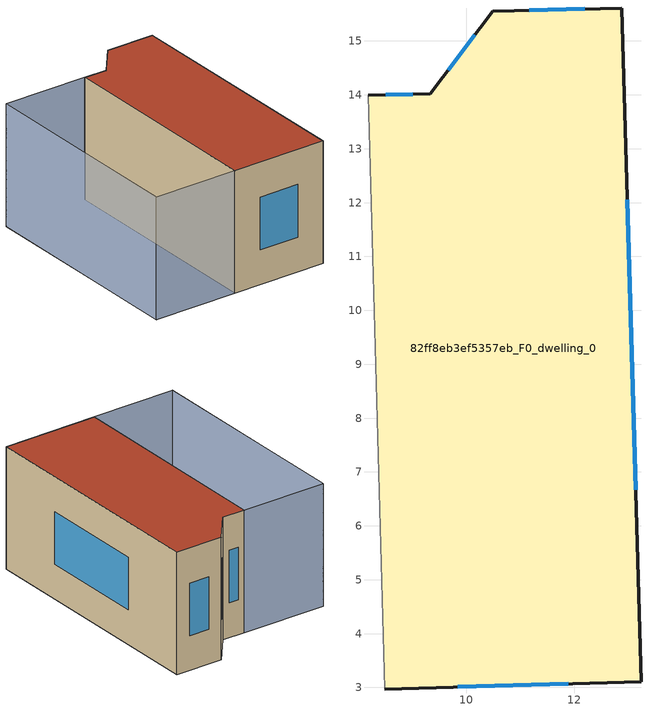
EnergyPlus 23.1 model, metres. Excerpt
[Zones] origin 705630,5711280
82ff8eb3ef5357eb_F0_dwelling_0
 floor ground (EU_floor_Construction): 13.25,3.11 12.88,15.61 10.49,15.55 9.33,14.02 8.18,14 8.48,2.97 z0
 wall outside (EU_wall_Construction): 8.18,14 9.33,14.02 10.49,15.55 12.88,15.61 13.25,3.11 8.48,2.97 z0:6
 wall adiabatic (EU_wall_Construction): 8.48,2.97 8.18,14 z0:6
 window (EU_Window_Construction): 12.99,12.05 13.15,6.67 / 11.89,3.07 9.84,3.01 / 8.51,14 9,14.01 / 9.66,14.46 10.16,15.11 / 11.17,15.57 12.2,15.59 z1.71:4.29
 roof outside (EU_roof_Construction): 12.88,15.61 13.25,3.11 8.48,2.97 8.18,14 9.33,14.02 10.49,15.55 z6
shading: 3.93,13.85 4.26,2.87 / 8.18,14 8.48,2.97 / 8.48,2.97 4.24,2.85 / 4.24,2.85 3.93,13.88 / 3.93,13.88 8.18,14 z0:6
[Building]
EU S2 Campaign: North Axis=0; Terrain=City; Solar Distribution=FullExterior
[Site:Location]
London: Latitude=51.5; Longitude=-0.5; Time Zone=0; Elevation=25
[SizingPeriod:WeatherFileDays]
AnnualSizingPeriod: Begin Month=1; Begin Day of Month=1; End Month=12; End Day of Month=31; Day of Week for Start Day=Monday; Use Weather File Daylight Saving Period=No; Use Weather File Rain and Snow Indicators=No
[MATERIAL]
EU_InternalMass_Material: Roughness=MediumRough; Thickness=0.1; Conductivity=1; Density=1800; Specific Heat=900; Thermal Absorptance=0.9; Solar Absorptance=0.7; Visible Absorptance=0.7
[MATERIAL:NOMASS] Roughness=MediumRough; Thermal Absorptance=0.9; Solar Absorptance=0.7; Visible Absorptance=0.7
Name | Thermal Resistance
EU_wall_NoMass | 0.71061
EU_roof_NoMass | 2.41608
EU_floor_NoMass | 1.75078
[WINDOWMATERIAL:SIMPLEGLAZINGSYSTEM]
EU_Window_SimpleGlazing: UFactor=2.64892; Solar Heat Gain Coefficient=0.76; Visible Transmittance=0.76
[CONSTRUCTION]
EU_wall_Construction: EU_wall_NoMass
EU_roof_Construction: EU_roof_NoMass
EU_floor_Construction: EU_floor_NoMass
EU_InternalMass_Construction: EU_InternalMass_Material
EU_Window_Construction: EU_Window_SimpleGlazing
[ZONE]
82ff8eb3ef5357eb_F0_dwelling_0: Type=1; Multiplier=1; Ceiling Height=autocalculate; Volume=341.666; Floor Area=autocalculate; Part of Total Floor Area=Yes
[INTERNALMASS]
82ff8eb3ef5357eb_F0_dwelling_0_EU_InternalMass: Construction=EU_InternalMass_Construction; Zone or ZoneList=82ff8eb3ef5357eb_F0_dwelling_0; Surface Area=56.9442
[OTHEREQUIPMENT]
EU_Step8_InternalGain_82ff8eb3ef5357eb_F0_dwelling_0_f000: Fuel Type=Electricity; Zone or ZoneList or Space or SpaceList=82ff8eb3ef5357eb_F0_dwelling_0; Schedule=EU_Step8_GainSchedule_82ff8eb3ef5357eb_F0_dwelling_0_f000; Design Level Calculation Method=Watts/Area; Power per Zone Floor Area=1; Fraction Latent=0; Fraction Radiant=0; Fraction Lost=0; Carbon Dioxide Generation Rate=0; EndUse Subcategory=EU_Step8_InternalGains
[ZONEVENTILATION:DESIGNFLOWRATE]
EU_ConstantAir_82ff8eb3ef5357eb_F0_dwelling_0: Zone or ZoneList or Space or SpaceList=82ff8eb3ef5357eb_F0_dwelling_0; Schedule=EU_AlwaysOn; Design Flow Rate Calculation Method=AirChanges/Hour; Air Changes per Hour=0.496673; Ventilation Type=Natural; Fan Pressure Rise=0; Fan Total Efficiency=1; Constant Term Coefficient=1; Temperature Term Coefficient=0; Velocity Term Coefficient=0; Velocity Squared Term Coefficient=0; Minimum Indoor Temperature=-100; Maximum Indoor Temperature=100; Delta Temperature=-100; Minimum Outdoor Temperature=-100; Maximum Outdoor Temperature=100; Maximum Wind Speed=40
[HVACTEMPLATE:THERMOSTAT]
EU_HeatOnly_82ff8eb3ef5357eb_F0_dwelling_0: Constant Heating Setpoint=20; Constant Cooling Setpoint=50
[HVACTEMPLATE:ZONE:IDEALLOADSAIRSYSTEM]
82ff8eb3ef5357eb_F0_dwelling_0: Template Thermostat=EU_HeatOnly_82ff8eb3ef5357eb_F0_dwelling_0; System Availability Schedule=EU_AlwaysOn; Maximum Heating Supply Air Temperature=50; Minimum Cooling Supply Air Temperature=13; Maximum Heating Supply Air Humidity Ratio=0.0156; Minimum Cooling Supply Air Humidity Ratio=0.0077; Heating Limit=NoLimit; Cooling Limit=NoLimit; Heating Availability Schedule=EU_AlwaysOn; Cooling Availability Schedule=EU_CoolingOff; Dehumidification Control Type=ConstantSensibleHeatRatio; Cooling Sensible Heat Ratio=0.7; Dehumidification Setpoint=60; Humidification Control Type=None; Humidification Setpoint=30; Outdoor Air Method=None; Outdoor Air Flow Rate per Person=0.00944; Outdoor Air Flow Rate per Zone Floor Area=0; Outdoor Air Flow Rate per Zone=0; Demand Controlled Ventilation Type=None; Outdoor Air Economizer Type=NoEconomizer; Heat Recovery Type=None; Sensible Heat Recovery Effectiveness=0.7; Latent Heat Recovery Effectiveness=0.65
[SIZING:ZONE]
82ff8eb3ef5357eb_F0_dwelling_0: Zone Cooling Design Supply Air Temperature Input Method=SupplyAirTemperature; Zone Cooling Design Supply Air Temperature=13; Zone Heating Design Supply Air Temperature Input Method=SupplyAirTemperature; Zone Heating Design Supply Air Temperature=50; Zone Cooling Design Supply Air Humidity Ratio=0.008; Zone Heating Design Supply Air Humidity Ratio=0.008; Cooling Design Air Flow Method=DesignDay; Cooling Design Air Flow Rate=0; Cooling Minimum Air Flow per Zone Floor Area=0.000762; Cooling Minimum Air Flow=0; Cooling Minimum Air Flow Fraction=0.2; Heating Design Air Flow Method=DesignDay; Heating Design Air Flow Rate=0; Heating Maximum Air Flow per Zone Floor Area=0.002032; Heating Maximum Air Flow=0.141576; Heating Maximum Air Flow Fraction=0.3; Account for Dedicated Outdoor Air System=No; Dedicated Outdoor Air System Control Strategy=NeutralSupplyAir; Dedicated Outdoor Air Low Setpoint Temperature for Design=autosize; Dedicated Outdoor Air High Setpoint Temperature for Design=autosize; Zone Load Sizing Method=Sensible Load Only No Latent Load; Zone Latent Cooling Design Supply Air Humidity Ratio Input Method=HumidityRatioDifference; Zone Cooling Design Supply Air Humidity Ratio Difference=0.005; Zone Latent Heating Design Supply Air Humidity Ratio Input Method=HumidityRatioDifference; Zone Humidification Design Supply Air Humidity Ratio Difference=0.005
[SCHEDULE:CONSTANT]
Name | Hourly Value
EU_AlwaysOn | 1
EU_CoolingOff | 0
[SCHEDULE:FILE]
EU_Step8_GainSchedule_82ff8eb3ef5357eb_F0_dwelling_0_f000: File=../../schedules/82ff8eb3ef5357eb/82ff8eb3ef5357eb_F0_dwelling_0_f000_gain.csv; Column Number=1; Rows to Skip at Top=0; Number of Hours of Data=8760; Column Separator=Comma; Interpolate to Timestep=No; Minutes per Item=60; Adjust Schedule for Daylight Savings=Yes
